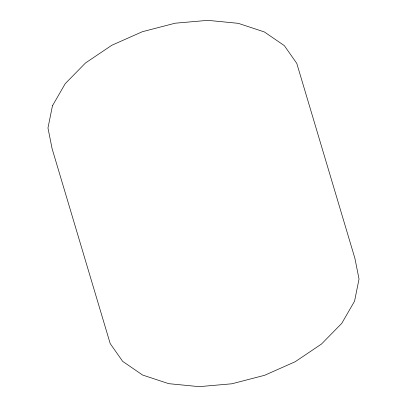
<?xml version="1.0" encoding="UTF-8"?>
<svg xmlns="http://www.w3.org/2000/svg" width="407" height="407" viewBox="0 0 407 407"><rect width="100%" height="100%" fill="white"/><g stroke="black" fill="none" stroke-linecap="round" stroke-linejoin="round"><path stroke-width="0.61" d="M52.452 105.795L47.965 127.981L52.101 148.667L110.211 343.6L122.68 361.38L142.638 375.051L168.727 383.669L199.16 386.65L231.873 383.791L264.631 375.29L295.202 361.726L321.505 344.017L341.748 323.377L354.548 301.205L359.035 279.019L354.899 258.333L296.789 63.4L284.32 45.62L264.362 31.95L238.273 23.331L207.84 20.35L175.127 23.209L142.369 31.71L111.798 45.274L85.495 62.983L65.252 83.623L52.452 105.795"/></g></svg>
